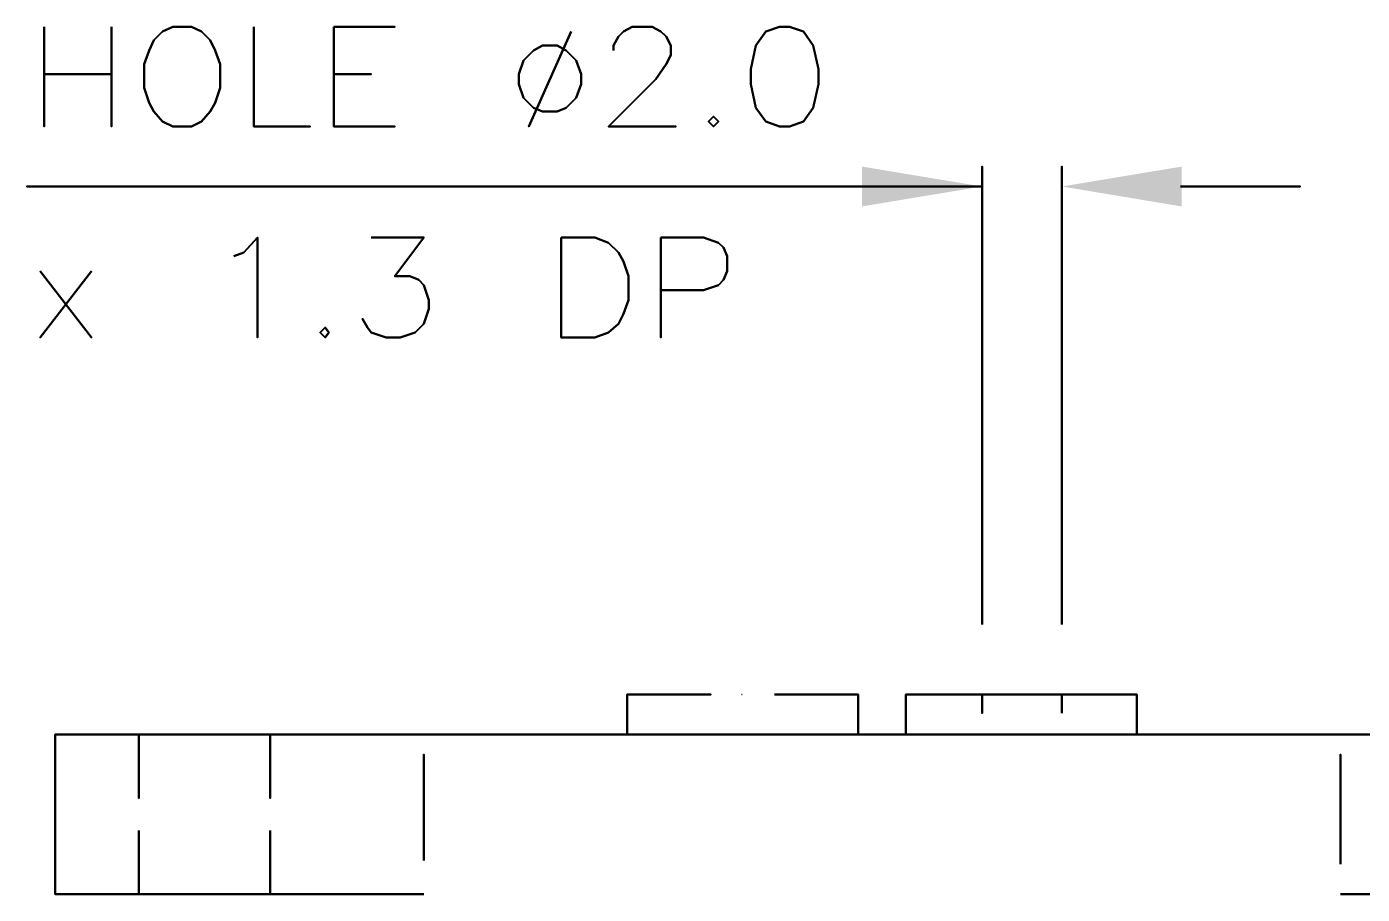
# Model space of a CAD drawing. Header units: millimetres. Extents: x 20 to 2064, y 18 to 2964.
# Drawn here: x 498.8 to 873.4, y 1623.5 to 1866.9 of the extents above; entities that cross this region are included whole.
import ezdxf

# ---------------------------------------------------------------- set-up
doc = ezdxf.new("R2010")
doc.units = ezdxf.units.MM
doc.header["$MEASUREMENT"] = 0
doc.layers.get('0').update_dxf_attribs({"linetype": 'CONTINUOUS'})

msp = doc.modelspace()

# ---------------------------------------------------------------- hatches: boundary and pattern name
at = {"true_color": 0x000007}
for points in [[(733.1, 1816.5), (766.76, 1822.09), (733.1, 1827.68)], [(789.18, 1822.09), (822.78, 1816.5), (822.78, 1827.68)]]:
    msp.add_hatch(color=0, dxfattribs=at).paths.add_polyline_path(points)

# ---------------------------------------------------------------- linework, layer by layer
at = {"color": 0, "linetype": 'Continuous', "lineweight": 40, "true_color": 0x000007}
for points in [[(503.63, 1866.93), (503.63, 1838.93)], [(522.57, 1866.93), (522.57, 1838.93)], [(539.73, 1866.93), (536.9, 1865.55)], [(544.99, 1866.93), (539.73, 1866.93)], [(539.73, 1866.93), (539.73, 1866.93)], [(547.82, 1865.55), (544.99, 1866.93)], [(544.99, 1866.93), (544.99, 1866.93)], [(562.48, 1866.93), (562.48, 1838.93)], [(584.9, 1866.93), (584.9, 1838.93)], [(584.9, 1866.93), (602.06, 1866.93)], [(602.06, 1866.93), (602.06, 1866.93)], [(666.17, 1865.55), (668.66, 1866.93)], [(668.66, 1866.93), (668.66, 1866.93)], [(668.66, 1866.93), (674.25, 1866.93)], [(674.25, 1866.93), (674.25, 1866.93)], [(674.25, 1866.93), (676.69, 1865.55)], [(709.95, 1866.93), (706.14, 1865.55)], [(712.78, 1866.93), (709.95, 1866.93)], [(709.95, 1866.93), (709.95, 1866.93)], [(716.66, 1865.55), (712.78, 1866.93)], [(712.78, 1866.93), (712.78, 1866.93)], [(534.47, 1863.12), (533.09, 1860.29)], [(536.9, 1865.55), (534.47, 1863.12)], [(534.47, 1863.12), (534.47, 1863.12)], [(536.9, 1865.55), (536.9, 1865.55)], [(550.25, 1863.12), (547.82, 1865.55)], [(547.82, 1865.55), (547.82, 1865.55)], [(551.63, 1860.29), (550.25, 1863.12)], [(550.25, 1863.12), (550.25, 1863.12)], [(651.5, 1865.55), (639.6, 1838.93)], [(663.4, 1861.67), (664.79, 1864.17)], [(664.79, 1864.17), (666.17, 1865.55)], [(664.79, 1864.17), (664.79, 1864.17)], [(666.17, 1865.55), (666.17, 1865.55)], [(676.69, 1865.55), (676.69, 1865.55)], [(676.69, 1865.55), (678.13, 1864.17)], [(678.13, 1864.17), (678.13, 1864.17)], [(678.13, 1864.17), (679.51, 1861.67)], [(706.14, 1865.55), (703.31, 1861.67)], [(706.14, 1865.55), (706.14, 1865.55)], [(719.42, 1861.67), (716.66, 1865.55)], [(716.66, 1865.55), (716.66, 1865.55)], [(533.09, 1860.29), (531.71, 1856.41)], [(533.09, 1860.29), (533.09, 1860.29)], [(553.08, 1856.41), (551.63, 1860.29)], [(551.63, 1860.29), (551.63, 1860.29)], [(640.98, 1860.29), (638.16, 1857.47)], [(643.42, 1861.67), (640.98, 1860.29)], [(640.98, 1860.29), (640.98, 1860.29)], [(647.62, 1861.67), (643.42, 1861.67)], [(643.42, 1861.67), (643.42, 1861.67)], [(650.06, 1860.29), (647.62, 1861.67)], [(647.62, 1861.67), (647.62, 1861.67)], [(652.88, 1857.47), (650.06, 1860.29)], [(650.06, 1860.29), (650.06, 1860.29)], [(663.4, 1860.29), (663.4, 1861.67)], [(663.4, 1861.67), (663.4, 1861.67)], [(679.51, 1858.91), (678.13, 1856.41)], [(679.51, 1861.67), (679.51, 1861.67)], [(679.51, 1861.67), (679.51, 1858.91)], [(679.51, 1858.91), (679.51, 1858.91)], [(703.31, 1861.67), (701.93, 1855.03)], [(703.31, 1861.67), (703.31, 1861.67)], [(720.87, 1855.03), (719.42, 1861.67)], [(719.42, 1861.67), (719.42, 1861.67)], [(531.71, 1856.41), (531.71, 1856.41)], [(531.71, 1856.41), (531.71, 1849.77)], [(553.08, 1849.77), (553.08, 1856.41)], [(553.08, 1856.41), (553.08, 1856.41)], [(638.16, 1857.47), (636.78, 1853.65)], [(638.16, 1857.47), (638.16, 1857.47)], [(654.27, 1853.65), (652.88, 1857.47)], [(652.88, 1857.47), (652.88, 1857.47)], [(678.13, 1856.41), (675.3, 1852.21)], [(678.13, 1856.41), (678.13, 1856.41)], [(701.93, 1855.03), (701.93, 1855.03)], [(701.93, 1855.03), (701.93, 1850.83)], [(720.87, 1850.83), (720.87, 1855.03)], [(720.87, 1855.03), (720.87, 1855.03)], [(503.63, 1853.65), (522.57, 1853.65)], [(522.57, 1853.65), (522.57, 1853.65)], [(584.9, 1853.65), (595.42, 1853.65)], [(595.42, 1853.65), (595.42, 1853.65)], [(636.78, 1853.65), (636.78, 1853.65)], [(636.78, 1853.65), (636.78, 1850.83)], [(654.27, 1850.83), (654.27, 1853.65)], [(654.27, 1853.65), (654.27, 1853.65)], [(675.3, 1852.21), (662.02, 1838.93)], [(675.3, 1852.21), (675.3, 1852.21)], [(531.71, 1849.77), (531.71, 1849.77)], [(531.71, 1849.77), (533.09, 1845.57)], [(551.63, 1845.57), (553.08, 1849.77)], [(553.08, 1849.77), (553.08, 1849.77)], [(636.78, 1850.83), (636.78, 1850.83)], [(636.78, 1850.83), (638.16, 1846.95)], [(652.88, 1846.95), (654.27, 1850.83)], [(654.27, 1850.83), (654.27, 1850.83)], [(701.93, 1850.83), (701.93, 1850.83)], [(701.93, 1850.83), (703.31, 1844.19)], [(719.42, 1844.19), (720.87, 1850.83)], [(720.87, 1850.83), (720.87, 1850.83)], [(533.09, 1845.57), (533.09, 1845.57)], [(533.09, 1845.57), (534.47, 1843.13)], [(550.25, 1843.13), (551.63, 1845.57)], [(551.63, 1845.57), (551.63, 1845.57)], [(638.16, 1846.95), (638.16, 1846.95)], [(638.16, 1846.95), (640.98, 1844.19)], [(640.98, 1844.19), (640.98, 1844.19)], [(640.98, 1844.19), (643.42, 1843.13)], [(647.62, 1843.13), (650.06, 1844.19)], [(650.06, 1844.19), (652.88, 1846.95)], [(650.06, 1844.19), (650.06, 1844.19)], [(652.88, 1846.95), (652.88, 1846.95)], [(703.31, 1844.19), (703.31, 1844.19)], [(703.31, 1844.19), (706.14, 1840.31)], [(716.66, 1840.31), (719.42, 1844.19)], [(719.42, 1844.19), (719.42, 1844.19)], [(534.47, 1843.13), (534.47, 1843.13)], [(534.47, 1843.13), (536.9, 1840.31)], [(536.9, 1840.31), (536.9, 1840.31)], [(536.9, 1840.31), (539.73, 1838.93)], [(544.99, 1838.93), (547.82, 1840.31)], [(547.82, 1840.31), (550.25, 1843.13)], [(547.82, 1840.31), (547.82, 1840.31)], [(550.25, 1843.13), (550.25, 1843.13)], [(643.42, 1843.13), (643.42, 1843.13)], [(643.42, 1843.13), (647.62, 1843.13)], [(647.62, 1843.13), (647.62, 1843.13)], [(691.41, 1841.75), (690.03, 1840.31)], [(690.03, 1840.31), (690.03, 1840.31)], [(690.03, 1840.31), (691.41, 1838.93)], [(692.79, 1840.31), (691.41, 1841.75)], [(691.41, 1841.75), (691.41, 1841.75)], [(691.41, 1838.93), (692.79, 1840.31)], [(692.79, 1840.31), (692.79, 1840.31)], [(706.14, 1840.31), (706.14, 1840.31)], [(706.14, 1840.31), (709.95, 1838.93)], [(712.78, 1838.93), (716.66, 1840.31)], [(716.66, 1840.31), (716.66, 1840.31)], [(503.63, 1838.93), (503.63, 1838.93)], [(522.57, 1838.93), (522.57, 1838.93)], [(539.73, 1838.93), (539.73, 1838.93)], [(539.73, 1838.93), (544.99, 1838.93)], [(544.99, 1838.93), (544.99, 1838.93)], [(562.48, 1838.93), (562.48, 1838.93)], [(562.48, 1838.93), (578.26, 1838.93)], [(578.26, 1838.93), (578.26, 1838.93)], [(584.9, 1838.93), (584.9, 1838.93)], [(584.9, 1838.93), (602.06, 1838.93)], [(602.06, 1838.93), (602.06, 1838.93)], [(639.6, 1838.93), (639.6, 1838.93)], [(662.02, 1838.93), (662.02, 1838.93)], [(662.02, 1838.93), (680.89, 1838.93)], [(680.89, 1838.93), (680.89, 1838.93)], [(691.41, 1838.93), (691.41, 1838.93)], [(709.95, 1838.93), (709.95, 1838.93)], [(709.95, 1838.93), (712.78, 1838.93)], [(712.78, 1838.93), (712.78, 1838.93)], [(766.76, 1699.14), (766.76, 1827.68)], [(766.76, 1827.68), (766.76, 1827.68)], [(789.18, 1699.14), (789.18, 1827.68)], [(789.18, 1827.68), (789.18, 1827.68)], [(766.76, 1822.09), (498.77, 1822.09)], [(498.77, 1822.09), (498.77, 1822.09)], [(822.45, 1822.09), (856.05, 1822.09)], [(856.05, 1822.09), (856.05, 1822.09)], [(559.72, 1803.55), (563.53, 1807.76)], [(563.53, 1807.76), (563.53, 1807.76)], [(563.53, 1807.76), (563.53, 1779.69)], [(595.42, 1807.76), (610.15, 1807.76)], [(610.15, 1807.76), (602.06, 1796.91)], [(610.15, 1807.76), (610.15, 1807.76)], [(648.68, 1807.76), (648.68, 1779.69)], [(648.68, 1807.76), (658.14, 1807.76)], [(658.14, 1807.76), (658.14, 1807.76)], [(658.14, 1807.76), (662.02, 1806.31)], [(662.02, 1806.31), (662.02, 1806.31)], [(662.02, 1806.31), (664.79, 1803.55)], [(676.69, 1807.76), (676.69, 1779.69)], [(676.69, 1807.76), (688.59, 1807.76)], [(688.59, 1807.76), (688.59, 1807.76)], [(688.59, 1807.76), (692.79, 1806.31)], [(692.79, 1806.31), (692.79, 1806.31)], [(692.79, 1806.31), (694.24, 1804.93)], [(556.89, 1802.5), (559.72, 1803.55)], [(559.72, 1803.55), (559.72, 1803.55)], [(664.79, 1803.55), (664.79, 1803.55)], [(664.79, 1803.55), (666.17, 1801.05)], [(694.24, 1804.93), (694.24, 1804.93)], [(694.24, 1804.93), (695.29, 1802.5)], [(695.29, 1802.5), (695.29, 1802.5)], [(695.29, 1802.5), (695.29, 1798.29)], [(666.17, 1801.05), (666.17, 1801.05)], [(666.17, 1801.05), (667.61, 1796.91)], [(502.58, 1798.29), (516.98, 1779.69)], [(516.98, 1798.29), (502.58, 1779.69)], [(602.06, 1796.91), (602.06, 1796.91)], [(602.06, 1796.91), (606.27, 1796.91)], [(606.27, 1796.91), (606.27, 1796.91)], [(606.27, 1796.91), (608.77, 1795.86)], [(608.77, 1795.86), (608.77, 1795.86)], [(608.77, 1795.86), (610.15, 1794.41)], [(667.61, 1796.91), (667.61, 1796.91)], [(667.61, 1796.91), (667.61, 1790.21)], [(694.24, 1795.86), (692.79, 1794.41)], [(695.29, 1798.29), (694.24, 1795.86)], [(694.24, 1795.86), (694.24, 1795.86)], [(695.29, 1798.29), (695.29, 1798.29)], [(610.15, 1794.41), (610.15, 1794.41)], [(610.15, 1794.41), (611.53, 1790.21)], [(688.59, 1793.03), (676.69, 1793.03)], [(676.69, 1793.03), (676.69, 1793.03)], [(692.79, 1794.41), (688.59, 1793.03)], [(688.59, 1793.03), (688.59, 1793.03)], [(692.79, 1794.41), (692.79, 1794.41)], [(611.53, 1787.77), (610.15, 1783.56)], [(611.53, 1790.21), (611.53, 1790.21)], [(611.53, 1790.21), (611.53, 1787.77)], [(611.53, 1787.77), (611.53, 1787.77)], [(667.61, 1790.21), (666.17, 1786.39)], [(667.61, 1790.21), (667.61, 1790.21)], [(594.37, 1782.51), (592.99, 1784.95)], [(592.99, 1784.95), (592.99, 1784.95)], [(610.15, 1783.56), (607.72, 1781.13)], [(610.15, 1783.56), (610.15, 1783.56)], [(664.79, 1783.56), (662.02, 1781.13)], [(666.17, 1786.39), (664.79, 1783.56)], [(664.79, 1783.56), (664.79, 1783.56)], [(666.17, 1786.39), (666.17, 1786.39)], [(502.58, 1779.69), (502.58, 1779.69)], [(516.98, 1779.69), (516.98, 1779.69)], [(563.53, 1779.69), (563.53, 1779.69)], [(582.47, 1782.51), (581.09, 1781.13)], [(581.09, 1781.13), (581.09, 1781.13)], [(581.09, 1781.13), (582.47, 1779.69)], [(583.52, 1781.13), (582.47, 1782.51)], [(582.47, 1782.51), (582.47, 1782.51)], [(582.47, 1779.69), (583.52, 1781.13)], [(582.47, 1779.69), (582.47, 1779.69)], [(583.52, 1781.13), (583.52, 1781.13)], [(595.42, 1781.13), (594.37, 1782.51)], [(594.37, 1782.51), (594.37, 1782.51)], [(599.63, 1779.69), (595.42, 1781.13)], [(595.42, 1781.13), (595.42, 1781.13)], [(603.51, 1779.69), (599.63, 1779.69)], [(599.63, 1779.69), (599.63, 1779.69)], [(607.72, 1781.13), (603.51, 1779.69)], [(603.51, 1779.69), (603.51, 1779.69)], [(607.72, 1781.13), (607.72, 1781.13)], [(648.68, 1779.69), (648.68, 1779.69)], [(658.14, 1779.69), (648.68, 1779.69)], [(648.68, 1779.69), (648.68, 1779.69)], [(662.02, 1781.13), (658.14, 1779.69)], [(658.14, 1779.69), (658.14, 1779.69)], [(662.02, 1781.13), (662.02, 1781.13)], [(676.69, 1779.69), (676.69, 1779.69)], [(667.22, 1668.31), (667.22, 1679.55)], [(667.22, 1679.55), (667.22, 1679.55)], [(667.22, 1679.55), (690.69, 1679.55)], [(690.69, 1679.55), (690.69, 1679.55)], [(699.5, 1679.55), (699.43, 1679.55)], [(699.43, 1679.55), (699.43, 1679.55)], [(708.57, 1679.55), (732.05, 1679.55)], [(732.05, 1679.55), (732.05, 1679.55)], [(732.05, 1679.55), (732.05, 1668.31)], [(745.39, 1668.31), (745.39, 1679.55)], [(745.39, 1679.55), (745.39, 1679.55)], [(745.39, 1679.55), (810.16, 1679.55)], [(766.76, 1679.55), (766.76, 1674.29)], [(789.18, 1674.29), (789.18, 1679.55)], [(789.18, 1679.55), (789.18, 1679.55)], [(810.16, 1679.55), (810.16, 1679.55)], [(810.16, 1679.55), (810.16, 1668.31)], [(766.76, 1674.29), (766.76, 1674.29)], [(610.15, 1668.31), (506.79, 1668.31)], [(506.79, 1668.31), (506.79, 1668.31)], [(506.79, 1668.31), (506.79, 1623.47)], [(530.26, 1668.31), (530.26, 1650.42)], [(567.08, 1668.31), (567.08, 1650.42)], [(867.29, 1668.31), (610.15, 1668.31)], [(610.15, 1668.31), (610.15, 1668.31)], [(732.05, 1668.31), (732.05, 1668.31)], [(810.16, 1668.31), (810.16, 1668.31)], [(867.29, 1668.31), (970.65, 1668.31)], [(610.15, 1632.93), (610.15, 1662.72)], [(610.15, 1662.72), (610.15, 1662.72)], [(867.29, 1631.88), (867.29, 1662.72)], [(867.29, 1662.72), (867.29, 1662.72)], [(530.26, 1650.42), (530.26, 1650.42)], [(567.08, 1650.42), (567.08, 1650.42)], [(530.26, 1641.35), (530.26, 1623.47)], [(567.08, 1641.35), (567.08, 1623.47)], [(610.15, 1623.47), (506.79, 1623.47)], [(506.79, 1623.47), (506.79, 1623.47)], [(506.79, 1623.47), (506.79, 1623.47)], [(530.26, 1623.47), (530.26, 1623.47)], [(567.08, 1623.47), (567.08, 1623.47)], [(867.29, 1623.47), (970.65, 1623.47)]]:
    msp.add_lwpolyline(points, close=True, dxfattribs=at)

doc.saveas('drawing.dxf')
